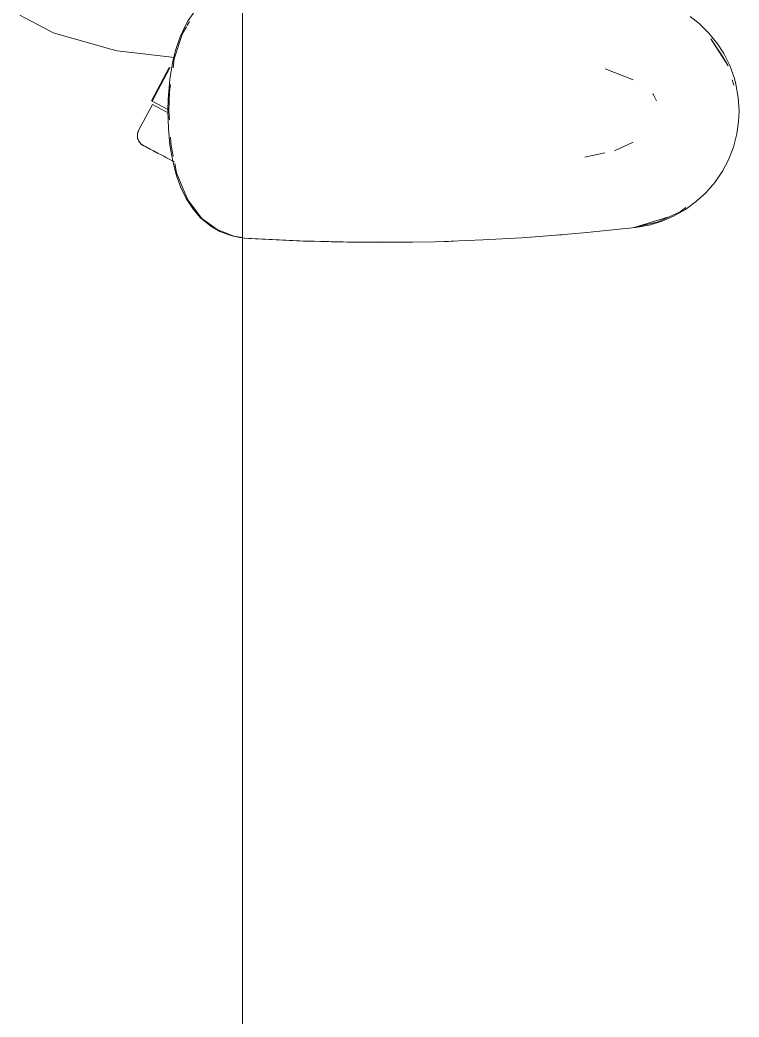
# Model space of a CAD drawing. Header units: millimetres. Extents: x 155927 to 317870, y -36033 to 97293.
# Drawn here: x 211489.5 to 211755.6, y 18607.9 to 18976.6 of the extents above; entities that cross this region are included whole.
import ezdxf

# ---------------------------------------------------------------- set-up
doc = ezdxf.new("R2010")
doc.units = ezdxf.units.MM
doc.header["$MEASUREMENT"] = 0
doc.layers.add('G-IMPT', color=8, linetype='CONTINUOUS', lineweight=9)
doc.layers.add('I-FURN', color=8, linetype='CONTINUOUS', lineweight=9)

msp = doc.modelspace()

# ---------------------------------------------------------------- linework, layer by layer
at = {"layer": 'G-IMPT'}
for p, q in [((211500.76, 18972.44), (211489.52, 18978.45)), ((211554.26, 18979.92), (211551.82, 18976.46)), ((211740.88, 18975.33), (211737.58, 18977.95)), ((211548.8, 18970.45), (211551.01, 18975.09)), ((211549.67, 18971.67), (211551.13, 18974.12)), ((211551.01, 18975.09), (211551.82, 18976.46)), ((211551.41, 18974.59), (211552.27, 18976.03)), ((211744.49, 18971.78), (211740.88, 18975.33)), ((211501.87, 18971.84), (211500.76, 18972.44)), ((211523.22, 18965.84), (211501.87, 18971.84)), ((211546.64, 18962.28), (211549.67, 18971.67)), ((211547.06, 18965.37), (211548.8, 18970.45)), ((211744.49, 18971.78), (211747.68, 18967.8)), ((211751.54, 18959.65), (211745.22, 18969.6)), ((211749.38, 18963.33), (211745.22, 18969.6)), ((211749.94, 18964.25), (211747.68, 18967.8)), ((211523.22, 18965.84), (211525.48, 18965.2)), ((211546.76, 18962.79), (211525.48, 18965.2)), ((211547.06, 18965.37), (211546.09, 18961.44)), ((211751.54, 18959.65), (211749.38, 18963.33)), ((211752.18, 18959.75), (211749.94, 18964.25)), ((211546.09, 18961.44), (211544.97, 18954.68)), ((211546.17, 18958.99), (211546.64, 18962.28)), ((211752.18, 18959.75), (211753.89, 18954.97)), ((211706.06, 18958.57), (211716.48, 18954.43)), ((211544.39, 18947.36), (211544.97, 18954.68)), ((211544.91, 18950.02), (211545.3, 18952.8)), ((211753.1, 18954.54), (211753.71, 18952.51)), ((211754.46, 18952.84), (211753.89, 18954.97)), ((211755.34, 18947.9), (211754.46, 18952.84)), ((211544.91, 18950.02), (211544.68, 18942.85)), ((211724.01, 18948.9), (211723.71, 18949.35)), ((211725.02, 18946.68), (211724.01, 18948.9)), ((211544.39, 18947.36), (211544.31, 18942.85)), ((211755.64, 18942.85), (211755.34, 18947.9)), ((211544.31, 18942.85), (211544.49, 18936.52)), ((211544.87, 18939.75), (211544.68, 18942.85)), ((211755.64, 18942.85), (211755.46, 18939.01)), ((211754.82, 18934.49), (211755.46, 18939.01)), ((211545.05, 18930.37), (211544.49, 18936.52)), ((211754.82, 18934.49), (211753.55, 18929.63)), ((211545.05, 18930.37), (211546.05, 18924.43)), ((211545.47, 18930.03), (211545.27, 18933.23)), ((211546.23, 18926.28), (211545.47, 18930.03)), ((211716.39, 18931.48), (211709.6, 18928.21)), ((211698.56, 18925.87), (211705.99, 18927.45)), ((211751.72, 18924.92), (211753.55, 18929.63)), ((211547.48, 18918.95), (211546.05, 18924.43)), ((211547.51, 18920.07), (211546.8, 18923.53)), ((211749.53, 18920.75), (211751.72, 18924.92)), ((211547.48, 18918.95), (211549.07, 18914.62)), ((211547.51, 18920.07), (211549.83, 18914.44)), ((211749.53, 18920.75), (211746.7, 18916.58)), ((211746.7, 18916.58), (211743.38, 18912.75)), ((211551.05, 18910.55), (211549.07, 18914.62)), ((211551.67, 18910.05), (211549.83, 18914.44)), ((211739.94, 18909.58), (211743.38, 18912.75)), ((211551.05, 18910.55), (211553.7, 18906.5)), ((211556.89, 18903.26), (211551.67, 18910.05)), ((211739.94, 18909.58), (211735.86, 18906.59)), ((211553.7, 18906.5), (211556.37, 18903.46)), ((211725.73, 18901.95), (211733.79, 18905.68)), ((211731.42, 18904.08), (211727.18, 18902.26)), ((211731.42, 18904.08), (211735.86, 18906.59)), ((211735.9, 18907.28), (211733.79, 18905.68)), ((211560.11, 18900.38), (211556.37, 18903.46)), ((211562.52, 18899.09), (211556.89, 18903.26)), ((211563.54, 18898.43), (211560.11, 18900.38)), ((211716.76, 18899.9), (211729.22, 18903.73)), ((211716.76, 18899.9), (211720.07, 18900.82)), ((211717.27, 18899.9), (211722.31, 18900.8)), ((211725.73, 18901.95), (211717.32, 18900.03)), ((211729.22, 18903.73), (211720.07, 18900.82)), ((211727.18, 18902.26), (211722.31, 18900.8)), ((211568.71, 18896.68), (211562.52, 18899.09)), ((211563.54, 18898.43), (211567.19, 18897.03)), ((211568.53, 18896.66), (211567.19, 18897.03)), ((211568.53, 18896.66), (211570.93, 18896.22)), ((211568.71, 18896.68), (211571.88, 18896.2)), ((211680.16, 18896.4), (211695.22, 18897.65)), ((211688.34, 18897.06), (211690.02, 18897.22)), ((211695.22, 18897.65), (211699.35, 18898)), ((211699.35, 18898), (211717.27, 18899.9)), ((211572.57, 18895.97), (211570.93, 18896.22)), ((211593.15, 18894.92), (211572.57, 18895.97)), ((211594.36, 18894.88), (211572.57, 18895.97)), ((211572.57, 18895.97), (211574.18, 18895.85)), ((211594.36, 18894.88), (211574.18, 18895.85)), ((211614.55, 18894.42), (211593.15, 18894.92)), ((211604.71, 18894.58), (211593.15, 18894.92)), ((211593.15, 18894.92), (211594.36, 18894.88)), ((211614.55, 18894.42), (211594.36, 18894.88)), ((211634.73, 18894.46), (211604.71, 18894.58)), ((211614.55, 18894.42), (211604.71, 18894.58)), ((211604.71, 18894.58), (211623.94, 18894.37)), ((211612.51, 18894.44), (211610.6, 18894.51)), ((211614.55, 18894.45), (211612.51, 18894.44)), ((211634.73, 18894.46), (211614.55, 18894.42)), ((211634.73, 18894.46), (211623.94, 18894.37)), ((211634.73, 18894.46), (211643.15, 18894.63)), ((211654.91, 18895.02), (211643.15, 18894.63)), ((211648.09, 18894.76), (211646.59, 18894.75)), ((211650.02, 18894.87), (211648.09, 18894.76)), ((211654.91, 18895.02), (211660.93, 18895.27)), ((211675.07, 18896.08), (211660.93, 18895.27)), ((211680.16, 18896.4), (211675.07, 18896.08))]:
    msp.add_line(p, q, dxfattribs=at)
at = {"layer": 'I-FURN'}
for p, q in [((211571.88, 18422.86), (211571.88, 20022.86)), ((211571.88, 20022.86), (211571.88, 18422.86)), ((211544.8, 18959.07), (211538.23, 18946.71)), ((211538.4, 18946.62), (211544.97, 18958.98)), ((211544.97, 18958.98), (211545.07, 18958.93)), ((211538.59, 18945.39), (211533.44, 18935.71)), ((211544.24, 18943.52), (211538.4, 18946.62)), ((211543.88, 18942.58), (211538.59, 18945.39)), ((211532.97, 18933.97), (211532.98, 18934.13)), ((211532.97, 18933.81), (211532.97, 18933.97)), ((211532.97, 18933.64), (211532.97, 18933.81)), ((211532.98, 18933.48), (211532.97, 18933.64)), ((211532.98, 18934.13), (211532.99, 18934.29)), ((211533, 18933.32), (211532.98, 18933.48)), ((211532.99, 18934.29), (211533.02, 18934.45)), ((211533.02, 18934.45), (211533.04, 18934.61)), ((211533.04, 18934.61), (211533.08, 18934.76)), ((211533.08, 18934.76), (211533.12, 18934.92)), ((211533.12, 18934.92), (211533.17, 18935.07)), ((211533.17, 18935.07), (211533.22, 18935.23)), ((211533.22, 18935.23), (211533.28, 18935.38)), ((211533.28, 18935.38), (211533.35, 18935.52)), ((211533.35, 18935.52), (211533.42, 18935.67)), ((211533.42, 18935.67), (211533.44, 18935.71)), ((211533.02, 18933.16), (211533, 18933.32)), ((211533.05, 18933.01), (211533.02, 18933.16)), ((211533.08, 18932.85), (211533.05, 18933.01)), ((211533.12, 18932.69), (211533.08, 18932.85)), ((211533.17, 18932.54), (211533.12, 18932.69)), ((211533.23, 18932.39), (211533.17, 18932.54)), ((211533.29, 18932.24), (211533.23, 18932.39)), ((211533.35, 18932.09), (211533.29, 18932.24)), ((211533.42, 18931.95), (211533.35, 18932.09)), ((211533.5, 18931.8), (211533.42, 18931.95)), ((211533.59, 18931.67), (211533.5, 18931.8)), ((211533.67, 18931.53), (211533.59, 18931.67)), ((211533.77, 18931.4), (211533.67, 18931.53)), ((211533.87, 18931.27), (211533.77, 18931.4)), ((211533.97, 18931.15), (211533.87, 18931.27)), ((211534.08, 18931.03), (211533.97, 18931.15)), ((211534.19, 18930.92), (211534.08, 18931.03)), ((211534.31, 18930.81), (211534.19, 18930.92)), ((211534.43, 18930.7), (211534.31, 18930.81)), ((211534.56, 18930.6), (211534.43, 18930.7)), ((211534.69, 18930.51), (211534.56, 18930.6)), ((211534.82, 18930.42), (211534.69, 18930.51)), ((211534.96, 18930.33), (211534.82, 18930.42)), ((211535.1, 18930.26), (211534.96, 18930.33)), ((211535.11, 18930.25), (211535.1, 18930.26)), ((211535.1, 18930.26), (211535.12, 18930.25)), ((211535.15, 18930.23), (211535.11, 18930.25)), ((211535.12, 18930.25), (211535.18, 18930.21)), ((211535.23, 18930.19), (211535.15, 18930.23)), ((211535.18, 18930.21), (211535.28, 18930.16)), ((211535.35, 18930.12), (211535.23, 18930.19)), ((211535.28, 18930.16), (211535.42, 18930.09)), ((211535.52, 18930.04), (211535.35, 18930.12)), ((211535.42, 18930.09), (211535.6, 18929.99)), ((211535.72, 18929.93), (211535.52, 18930.04)), ((211535.6, 18929.99), (211535.82, 18929.87)), ((211535.96, 18929.8), (211535.72, 18929.93)), ((211535.82, 18929.87), (211536.08, 18929.74)), ((211536.24, 18929.65), (211535.96, 18929.8)), ((211536.08, 18929.74), (211536.38, 18929.58)), ((211536.56, 18929.48), (211536.24, 18929.65)), ((211536.38, 18929.58), (211536.71, 18929.4)), ((211536.91, 18929.29), (211536.56, 18929.48)), ((211536.71, 18929.4), (211537.09, 18929.2)), ((211537.3, 18929.09), (211536.91, 18929.29)), ((211537.09, 18929.2), (211537.5, 18928.98)), ((211537.73, 18928.86), (211537.3, 18929.09)), ((211537.5, 18928.98), (211537.94, 18928.75)), ((211538.2, 18928.61), (211537.73, 18928.86)), ((211537.94, 18928.75), (211538.43, 18928.49)), ((211538.7, 18928.34), (211538.2, 18928.61)), ((211538.43, 18928.49), (211538.94, 18928.21)), ((211539.24, 18928.06), (211538.7, 18928.34)), ((211538.94, 18928.21), (211539.49, 18927.92)), ((211539.81, 18927.76), (211539.24, 18928.06)), ((211539.49, 18927.92), (211540.08, 18927.61)), ((211540.08, 18927.61), (211540.69, 18927.28)), ((211540.69, 18927.28), (211541.34, 18926.94)), ((211541.34, 18926.94), (211542.02, 18926.58)), ((211542.02, 18926.58), (211542.73, 18926.2)), ((211542.73, 18926.2), (211543.46, 18925.81)), ((211543.46, 18925.81), (211544.22, 18925.41)), ((211544.22, 18925.41), (211545.01, 18924.99)), ((211545.01, 18924.99), (211545.82, 18924.56)), ((211545.82, 18924.56), (211546.66, 18924.11))]:
    msp.add_line(p, q, dxfattribs=at)

doc.saveas('drawing.dxf')
